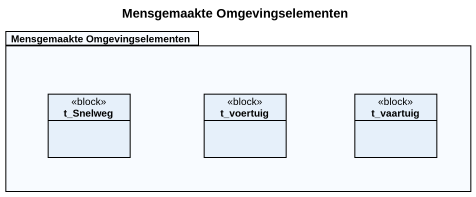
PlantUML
@startuml
title Mensgemaakte Omgevingselementen
hide circle
hide empty members
package "Mensgemaakte Omgevingselementen" as Mensgemaakte {
  class t_Snelweg <<block>>
  class t_voertuig <<block>>
  class t_vaartuig <<block>>
}
@enduml
